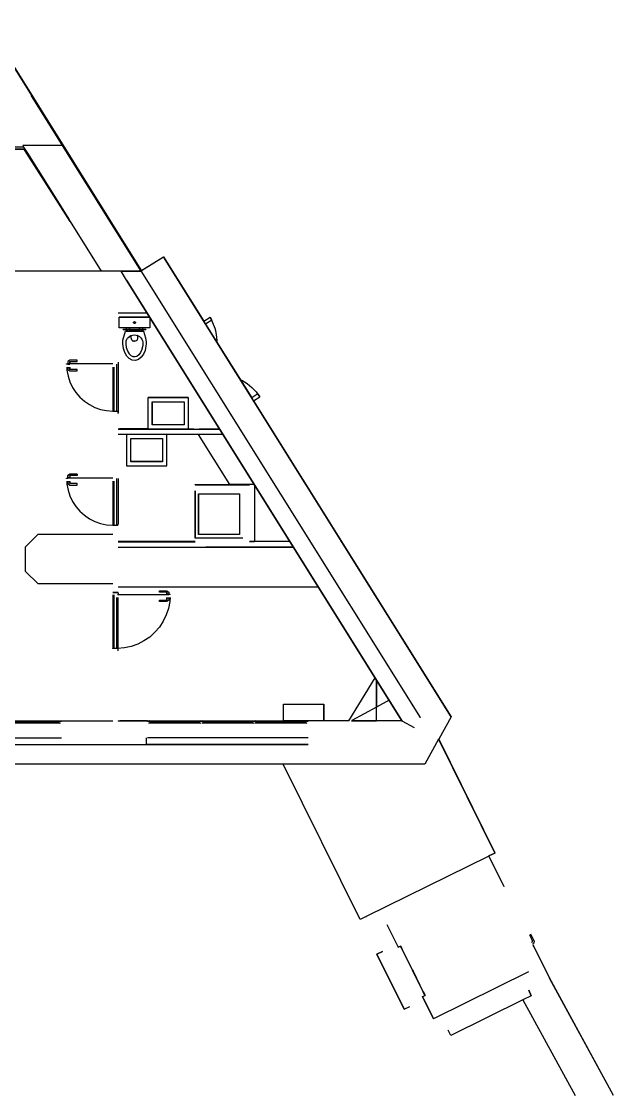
# Model space of a CAD drawing. Header units: metres. Extents: x -0.4 to 24.5, y -3 to 22.
# Drawn here: x 15.63 to 24.47, y -3.03 to 13.02 of the extents above; entities that cross this region are included whole.
import ezdxf

# ---------------------------------------------------------------- set-up
doc = ezdxf.new("R2010")
doc.units = ezdxf.units.M
for name, color, linetype in [('01_DALLE_INT-F', 7, 'CONTINUOUS'), ('02_MURS_MAISON-F', 7, 'CONTINUOUS'), ('04_MENUISERIE-F', 7, 'CONTINUOUS'), ('06_CLOISON-F', 7, 'CONTINUOUS'), ('07_DOUBLAGE-F', 7, 'CONTINUOUS'), ('08_MEUBLES___SANITAIRE-F', 7, 'CONTINUOUS'), ('LAYER0-F', 7, 'CONTINUOUS'), ('Z_01_TOITURE-F', 7, 'CONTINUOUS'), ('Z_02_R_0-F', 7, 'CONTINUOUS'), ('Z_03_R-1-F', 7, 'CONTINUOUS'), ('Z_04_EXT_-F', 7, 'CONTINUOUS'), ('Z_1_R+1-F', 7, 'CONTINUOUS')]:
    doc.layers.add(name, color=color, linetype=linetype)

msp = doc.modelspace()

# ---------------------------------------------------------------- linework, layer by layer
at = {"layer": '01_DALLE_INT-F', "color": 7}
for points in [[(17.509, 8.661), (17.074, 8.661)], [(17.074, 7.926), (17.074, 7.166)], [(16.994, 7.856), (16.994, 7.196)], [(17.074, 6.931), (17.094, 6.931)], [(16.994, 6.151), (16.994, 5.491)], [(17.074, 6.191), (17.074, 5.508)], [(19.112, 6.096), (19.112, 5.251)], [(19.112, 5.251), (19.034, 5.251)], [(19.034, 5.251), (19.112, 5.251)], [(16.994, 4.451), (16.994, 3.651)], [(17.074, 4.481), (17.074, 4.456)], [(17.074, 3.621), (17.074, 4.412)], [(20.933, 2.571), (20.933, 3.182)], [(20.933, 3.182), (20.933, 2.775)], [(21.123, 2.878), (20.933, 2.775), (20.562, 2.574)], [(15.614, 2.571), (16.994, 2.571)], [(17.074, 2.571), (19.546, 2.571)], [(17.513, 2.571), (17.098, 2.571)], [(20.522, 2.571), (20.146, 2.571)], [(21.315, 2.571), (20.56, 2.571)], [(20.56, 2.571), (20.933, 2.571)]]:
    msp.add_lwpolyline(points, dxfattribs=at)
at = {"layer": '02_MURS_MAISON-F', "color": 7}
for points in [[(15.084, 13.038), (15.436, 12.475), (17.414, 9.31), (17.422, 9.297)], [(15.65, 11.165), (15.662, 11.147), (15.684, 11.111), (15.72, 11.053), (15.721, 11.052), (16.199, 10.288), (16.34, 10.063), (16.359, 10.032), (16.824, 9.289)], [(16.56, 10.67), (16.56, 10.671), (16.237, 11.187), (16.237, 11.188)], [(16.237, 11.188), (16.56, 10.671), (16.56, 10.67)], [(16.24, 11.165), (17.414, 9.289)], [(16.56, 10.671), (16.56, 10.671)], [(16.56, 10.671), (16.56, 10.67)], [(16.95, 10.047), (16.949, 10.048), (16.626, 10.564), (16.626, 10.565)], [(16.626, 10.565), (16.95, 10.048), (16.95, 10.047)], [(16.95, 10.048), (16.949, 10.048)], [(16.949, 10.048), (16.95, 10.047)], [(17.414, 9.292), (17.418, 9.294), (17.422, 9.297), (17.753, 9.504)], [(17.414, 9.291), (17.753, 9.503)], [(22.047, 2.631), (17.753, 9.503), (17.753, 9.504)], [(17.753, 9.504), (18.355, 8.54), (18.381, 8.498), (19.07, 7.396), (19.097, 7.353), (22.047, 2.631), (22.047, 2.631), (21.861, 2.294), (21.86, 2.294), (21.654, 1.921)], [(18.355, 8.54), (17.753, 9.504)], [(17.422, 9.297), (17.414, 9.31)], [(17.414, 9.289), (1.438, 9.289)], [(17.119, 9.289), (17.414, 9.289)], [(17.414, 9.286), (17.414, 9.292)], [(17.513, 2.567), (17.513, 2.571)], [(17.513, 2.571), (17.513, 2.567)], [(21.583, 2.614), (21.583, 2.619)], [(13.828, 2.567), (16.228, 2.567)], [(16.228, 2.567), (16.228, 2.567)], [(17.513, 2.567), (19.913, 2.567)], [(17.534, 2.567), (17.513, 2.567)], [(19.913, 2.567), (19.913, 2.567)], [(13.828, 2.317), (16.228, 2.317)], [(17.498, 2.217), (17.498, 2.317)], [(19.913, 2.317), (17.513, 2.317)], [(2.624, 2.217), (19.913, 2.217)], [(19.913, 2.217), (17.498, 2.217)], [(21.654, 1.921), (1.438, 1.921)]]:
    msp.add_lwpolyline(points, dxfattribs=at)
at = {"layer": '04_MENUISERIE-F', "color": 7}
for points in [[(15.891, 11.165), (15.891, 11.165)], [(15.892, 11.165), (15.892, 11.165)], [(15.893, 11.165), (15.893, 11.165)], [(15.903, 11.165), (15.903, 11.165)], [(15.904, 11.165), (15.904, 11.165)], [(15.904, 11.165), (15.904, 11.165)], [(15.904, 11.165), (15.904, 11.165)], [(15.905, 11.165), (15.905, 11.165)], [(15.915, 11.165), (15.915, 11.165)], [(15.916, 11.165), (15.916, 11.165)], [(15.917, 11.165), (15.917, 11.165)], [(15.926, 11.165), (15.926, 11.165)], [(15.927, 11.165), (15.927, 11.165)], [(15.928, 11.165), (15.928, 11.165)], [(18.355, 8.54), (18.448, 8.599)], [(18.474, 8.556), (18.381, 8.498)], [(18.448, 8.599), (18.474, 8.556)], [(18.553, 8.224), (18.554, 8.252), (18.544, 8.343), (18.532, 8.394), (18.523, 8.432), (18.491, 8.518), (18.448, 8.599)], [(16.304, 7.896), (16.304, 7.901)], [(16.304, 7.901), (16.324, 7.901)], [(16.464, 7.958), (16.354, 7.958), (16.324, 7.938)], [(16.324, 7.938), (16.324, 7.898)], [(16.324, 7.938), (16.324, 7.938)], [(16.324, 7.908), (16.354, 7.908)], [(16.324, 7.908), (16.324, 7.908)], [(16.324, 7.898), (16.354, 7.898)], [(16.354, 7.908), (16.354, 7.938)], [(16.354, 7.938), (16.464, 7.938)], [(16.354, 7.938), (16.354, 7.908)], [(16.354, 7.908), (16.354, 7.908)], [(16.354, 7.898), (16.354, 7.908)], [(16.994, 7.901), (16.354, 7.901)], [(16.464, 7.938), (16.464, 7.958)], [(16.464, 7.958), (16.464, 7.958)], [(17.049, 7.896), (17.049, 7.196)], [(16.307, 7.856), (16.309, 7.81), (16.327, 7.721), (16.356, 7.634), (16.396, 7.552), (16.445, 7.476), (16.505, 7.407), (16.573, 7.346), (16.648, 7.294), (16.729, 7.253), (16.814, 7.223), (16.903, 7.204), (16.994, 7.196), (17.064, 7.196)], [(16.324, 7.856), (16.324, 7.818)], [(16.324, 7.848), (16.354, 7.848)], [(16.324, 7.818), (16.354, 7.798), (16.464, 7.798)], [(16.354, 7.818), (16.354, 7.856)], [(16.354, 7.848), (16.354, 7.818)], [(16.464, 7.818), (16.354, 7.818)], [(16.354, 7.818), (16.354, 7.818)], [(16.354, 7.818), (16.354, 7.818)], [(16.464, 7.798), (16.464, 7.818)], [(16.464, 7.818), (16.464, 7.818)], [(17.009, 7.856), (17.009, 7.196)], [(18.899, 7.67), (18.924, 7.658), (19.002, 7.61), (19.073, 7.552), (19.136, 7.485), (19.19, 7.411)], [(19.163, 7.453), (19.07, 7.396)], [(19.097, 7.353), (19.19, 7.411)], [(19.19, 7.411), (19.163, 7.453)], [(16.994, 7.191), (16.994, 7.196)], [(17.064, 7.196), (17.064, 7.191)], [(17.064, 7.191), (17.064, 7.196)], [(16.304, 6.191), (16.304, 6.196)], [(16.304, 6.196), (16.324, 6.196)], [(16.307, 6.151), (16.309, 6.105), (16.327, 6.016), (16.356, 5.929), (16.396, 5.847), (16.445, 5.771), (16.505, 5.702), (16.573, 5.641), (16.648, 5.589), (16.729, 5.548), (16.814, 5.518), (16.903, 5.499), (16.994, 5.491), (17.064, 5.491)], [(16.324, 6.233), (16.354, 6.253), (16.464, 6.253)], [(16.464, 6.253), (16.354, 6.253), (16.324, 6.233)], [(16.324, 6.193), (16.324, 6.233)], [(16.324, 6.233), (16.324, 6.233)], [(16.324, 6.233), (16.324, 6.233)], [(16.324, 6.203), (16.354, 6.203)], [(16.354, 6.203), (16.324, 6.203)], [(16.354, 6.193), (16.324, 6.193)], [(16.324, 6.151), (16.324, 6.113)], [(16.324, 6.143), (16.354, 6.143)], [(16.324, 6.113), (16.354, 6.093), (16.464, 6.093)], [(16.464, 6.233), (16.354, 6.233)], [(16.354, 6.233), (16.354, 6.203)], [(16.354, 6.203), (16.354, 6.193)], [(16.354, 6.196), (16.354, 6.203)], [(16.994, 6.196), (16.354, 6.196)], [(16.354, 6.113), (16.354, 6.151)], [(16.354, 6.143), (16.354, 6.113)], [(16.464, 6.113), (16.354, 6.113)], [(16.354, 6.113), (16.354, 6.113)], [(16.354, 6.113), (16.354, 6.113)], [(16.464, 6.253), (16.464, 6.233)], [(16.464, 6.093), (16.464, 6.113)], [(16.464, 6.113), (16.464, 6.113)], [(17.009, 6.151), (17.009, 5.491)], [(17.049, 6.191), (17.049, 5.491)], [(16.994, 5.487), (16.994, 5.491)], [(17.064, 5.491), (17.064, 5.487)], [(17.064, 5.487), (17.064, 5.491)], [(17.694, 4.493), (17.694, 4.513)], [(17.694, 4.513), (17.804, 4.513), (17.834, 4.493)], [(17.694, 4.513), (17.694, 4.513)], [(17.804, 4.513), (17.834, 4.493)], [(17.834, 4.493), (17.834, 4.453)], [(17.064, 4.486), (16.994, 4.486)], [(16.994, 4.486), (17.064, 4.486)], [(17.851, 4.412), (17.847, 4.352), (17.827, 4.25), (17.794, 4.151), (17.749, 4.058), (17.692, 3.971), (17.623, 3.892), (17.546, 3.822), (17.46, 3.763), (17.367, 3.716), (17.269, 3.682), (17.168, 3.66), (17.064, 3.651), (16.994, 3.651)], [(17.009, 4.451), (17.009, 3.651)], [(17.049, 4.412), (17.049, 3.651)], [(17.064, 4.481), (17.064, 4.486)], [(17.064, 4.456), (17.804, 4.456)], [(17.804, 4.493), (17.694, 4.493)], [(17.834, 4.373), (17.804, 4.353), (17.694, 4.353)], [(17.694, 4.353), (17.694, 4.373)], [(17.694, 4.373), (17.804, 4.373)], [(17.694, 4.373), (17.694, 4.373)], [(17.804, 4.463), (17.804, 4.493)], [(17.804, 4.493), (17.804, 4.463)], [(17.834, 4.463), (17.804, 4.463)], [(17.804, 4.463), (17.804, 4.463)], [(17.804, 4.453), (17.804, 4.463)], [(17.834, 4.453), (17.804, 4.453)], [(17.804, 4.373), (17.804, 4.412)], [(17.834, 4.403), (17.804, 4.403)], [(17.804, 4.403), (17.804, 4.373)], [(17.804, 4.373), (17.804, 4.373)], [(17.834, 4.463), (17.834, 4.463)], [(17.854, 4.456), (17.834, 4.456)], [(17.834, 4.412), (17.834, 4.373)], [(17.854, 4.451), (17.854, 4.456)], [(16.994, 3.651), (16.994, 3.647)], [(16.994, 3.647), (16.994, 3.651)], [(17.064, 3.647), (17.064, 3.651)], [(16.188, 2.567), (16.196, 2.571)], [(16.191, 2.567), (16.199, 2.571)], [(16.202, 2.571), (16.194, 2.567)], [(16.208, 2.567), (16.208, 2.571)], [(16.208, 2.571), (16.208, 2.567)], [(16.228, 2.567), (16.228, 2.571)], [(16.349, 2.567), (16.349, 2.571)], [(16.368, 2.567), (16.368, 2.571)], [(16.388, 2.567), (16.388, 2.571)], [(17.078, 2.567), (17.078, 2.571)], [(17.098, 2.567), (17.098, 2.571)], [(17.534, 2.567), (17.534, 2.571)], [(17.534, 2.571), (17.534, 2.567)], [(17.547, 2.567), (17.539, 2.571)], [(17.551, 2.567), (17.542, 2.571)], [(17.545, 2.571), (17.553, 2.567)], [(18.289, 2.567), (18.297, 2.571)], [(18.291, 2.567), (18.3, 2.571)], [(18.303, 2.571), (18.294, 2.567)], [(18.308, 2.567), (18.308, 2.571)], [(18.308, 2.571), (18.308, 2.567)], [(18.328, 2.571), (18.328, 2.567)], [(18.342, 2.567), (18.334, 2.571)], [(18.345, 2.567), (18.337, 2.571)], [(18.34, 2.571), (18.348, 2.567)], [(19.078, 2.567), (19.087, 2.571)], [(19.081, 2.567), (19.089, 2.571)], [(19.092, 2.571), (19.084, 2.567)], [(19.098, 2.567), (19.098, 2.571)], [(19.098, 2.571), (19.098, 2.567)], [(19.118, 2.567), (19.118, 2.571)], [(19.118, 2.571), (19.118, 2.567)], [(19.132, 2.567), (19.124, 2.571)], [(19.135, 2.567), (19.127, 2.571)], [(19.129, 2.571), (19.138, 2.567)], [(19.873, 2.567), (19.875, 2.568)], [(19.876, 2.567), (19.878, 2.568)], [(19.881, 2.568), (19.879, 2.567)], [(19.893, 2.567), (19.893, 2.568)], [(19.893, 2.568), (19.893, 2.567)], [(19.913, 2.567), (19.913, 2.568)], [(16.208, 2.567), (15.433, 2.567)], [(16.208, 2.567), (16.188, 2.557), (15.453, 2.557), (15.433, 2.567)], [(16.208, 2.537), (15.434, 2.537)], [(16.188, 2.556), (16.188, 2.557)], [(16.188, 2.547), (16.208, 2.537)], [(16.207, 2.537), (16.208, 2.537)], [(18.308, 2.567), (17.534, 2.567)], [(18.308, 2.567), (18.288, 2.557), (17.554, 2.557), (17.534, 2.567)], [(17.534, 2.537), (17.554, 2.547)], [(18.307, 2.537), (17.534, 2.537)], [(17.554, 2.556), (17.554, 2.557)], [(18.288, 2.556), (18.288, 2.557)], [(18.288, 2.547), (18.308, 2.537)], [(18.328, 2.567), (18.348, 2.557), (19.083, 2.557)], [(19.098, 2.567), (18.328, 2.567)], [(18.328, 2.567), (18.328, 2.567)], [(18.328, 2.537), (18.348, 2.547)], [(19.098, 2.537), (18.328, 2.537)], [(18.348, 2.556), (18.348, 2.557)], [(19.078, 2.557), (18.348, 2.557)], [(19.078, 2.557), (19.098, 2.567)], [(19.078, 2.556), (19.078, 2.557)], [(19.079, 2.546), (19.098, 2.537)], [(19.083, 2.557), (19.083, 2.556)], [(19.893, 2.567), (19.118, 2.567)], [(19.893, 2.567), (19.873, 2.557), (19.138, 2.557), (19.118, 2.567)], [(19.118, 2.537), (19.138, 2.547)], [(19.893, 2.537), (19.119, 2.537)], [(19.138, 2.556), (19.138, 2.557)], [(19.873, 2.556), (19.873, 2.557)], [(19.873, 2.547), (19.893, 2.537)], [(19.891, 2.537), (19.893, 2.537)], [(23.269, -0.725), (23.22, -0.627), (23.22, -0.627)], [(23.22, -0.627), (23.22, -0.627)], [(23.22, -0.627), (23.22, -0.627)], [(23.269, -0.725), (23.22, -0.627)], [(23.287, -0.716), (23.238, -0.618)], [(21.293, -0.796), (21.256, -0.814), (21.255, -0.815)], [(21.293, -0.798), (21.256, -0.816)], [(21.293, -0.796), (21.293, -0.798), (21.305, -0.822), (21.318, -0.847), (21.471, -1.157), (21.479, -1.173), (21.632, -1.483), (21.645, -1.508), (21.657, -1.533)], [(21.479, -1.172), (21.471, -1.155), (21.318, -0.846), (21.305, -0.821), (21.293, -0.796)], [(21.293, -0.796), (21.305, -0.821)], [(23.247, -0.736), (23.269, -0.725)], [(23.283, -0.752), (23.261, -0.763)], [(23.268, -0.779), (23.27, -0.778)], [(23.269, -0.725), (23.269, -0.725)], [(23.27, -0.781), (23.27, -0.778)], [(23.27, -0.778), (23.283, -0.805), (23.283, -0.809)], [(23.283, -0.805), (23.27, -0.778)], [(23.287, -0.716), (23.283, -0.752)], [(21.305, -0.822), (21.305, -0.821)], [(21.657, -1.533), (21.657, -1.531), (21.645, -1.506), (21.632, -1.481), (21.475, -1.165), (21.318, -0.846)], [(21.318, -0.846), (21.318, -0.847)], [(21.632, -1.483), (21.632, -1.481), (21.479, -1.172), (21.475, -1.164), (21.471, -1.155)], [(21.471, -1.155), (21.471, -1.157)], [(21.479, -1.172), (21.479, -1.173)], [(21.62, -1.551), (21.621, -1.55), (21.657, -1.533)], [(21.632, -1.481), (21.645, -1.506)], [(21.645, -1.506), (21.645, -1.508)], [(21.657, -1.533), (21.645, -1.508)]]:
    msp.add_lwpolyline(points, dxfattribs=at)
at = {"layer": '06_CLOISON-F', "color": 7}
for points in [[(17.074, 7.166), (17.064, 7.166)], [(17.074, 7.161), (17.074, 7.166)], [(17.523, 6.931), (17.094, 6.931)], [(17.094, 6.931), (17.114, 6.931)], [(17.114, 6.926), (17.114, 6.931)], [(18.123, 6.931), (18.204, 6.931)], [(18.284, 6.931), (18.59, 6.931)], [(18.224, 6.096), (18.224, 6.101)], [(18.224, 6.101), (18.743, 6.101)], [(19.034, 6.096), (19.034, 6.099)], [(17.074, 5.491), (17.064, 5.491)], [(17.074, 5.503), (17.074, 5.508)], [(18.224, 5.297), (18.224, 5.301)], [(18.224, 5.251), (17.074, 5.251)], [(17.074, 5.251), (17.114, 5.251)], [(17.114, 5.246), (17.114, 5.251)], [(19.64, 5.251), (19.112, 5.251)], [(17.074, 4.486), (17.064, 4.486)], [(17.074, 3.621), (17.064, 3.621)], [(17.074, 3.617), (17.074, 3.621)], [(20.522, 2.567), (20.522, 2.571), (20.914, 3.213)]]:
    msp.add_lwpolyline(points, dxfattribs=at)
at = {"layer": '07_DOUBLAGE-F', "color": 7}
for points in [[(18.744, 6.099), (18.743, 6.101), (18.277, 6.846)], [(18.743, 6.101), (18.744, 6.099)], [(19.111, 6.099), (18.744, 6.099)]]:
    msp.add_lwpolyline(points, dxfattribs=at)
at = {"layer": '08_MEUBLES___SANITAIRE-F', "color": 7}
for points in [[(17.09, 8.6), (17.092, 8.601), (17.124, 8.601), (17.202, 8.602), (17.436, 8.602), (17.514, 8.601), (17.547, 8.601), (17.547, 8.6)], [(17.09, 8.441), (17.09, 8.6)], [(17.547, 8.601), (17.51, 8.6), (17.128, 8.6), (17.092, 8.601)], [(17.245, 8.6), (17.245, 8.602), (17.245, 8.602)], [(17.245, 8.602), (17.393, 8.602)], [(17.245, 8.6), (17.245, 8.6)], [(17.269, 8.602), (17.269, 8.603)], [(17.269, 8.603), (17.369, 8.603)], [(17.269, 8.603), (17.269, 8.603)], [(17.269, 8.603), (17.273, 8.603), (17.279, 8.602), (17.365, 8.602), (17.368, 8.603)], [(17.319, 8.534), (17.323, 8.533), (17.326, 8.532), (17.329, 8.53), (17.331, 8.527), (17.332, 8.524), (17.332, 8.521), (17.332, 8.517), (17.331, 8.514), (17.329, 8.511), (17.326, 8.509), (17.323, 8.508), (17.319, 8.507), (17.316, 8.508), (17.313, 8.509), (17.31, 8.511), (17.308, 8.514), (17.306, 8.517), (17.306, 8.521), (17.306, 8.524), (17.308, 8.527), (17.31, 8.53), (17.313, 8.532), (17.316, 8.533), (17.319, 8.534)], [(17.319, 8.507), (17.319, 8.507)], [(17.326, 8.509), (17.329, 8.511)], [(17.368, 8.603), (17.365, 8.603)], [(17.369, 8.603), (17.369, 8.602)], [(17.393, 8.602), (17.393, 8.602), (17.393, 8.6)], [(17.393, 8.602), (17.393, 8.6)], [(17.393, 8.6), (17.393, 8.6)], [(17.396, 8.6), (17.434, 8.6)], [(17.547, 8.6), (17.547, 8.601)], [(17.548, 8.6), (17.548, 8.441)], [(17.548, 8.441), (17.51, 8.44), (17.128, 8.44), (17.09, 8.441)], [(17.455, 8.392), (17.482, 8.291), (17.485, 8.285), (17.494, 8.231), (17.492, 8.2), (17.491, 8.17), (17.477, 8.105), (17.452, 8.047), (17.418, 8.001), (17.377, 7.97), (17.332, 7.955), (17.286, 7.959), (17.242, 7.982), (17.204, 8.02), (17.173, 8.071), (17.153, 8.133), (17.144, 8.2), (17.146, 8.255), (17.184, 8.392)], [(17.149, 8.418), (17.152, 8.418), (17.193, 8.419), (17.196, 8.419), (17.196, 8.419), (17.202, 8.44)], [(17.489, 8.418), (17.487, 8.418), (17.473, 8.418), (17.448, 8.418), (17.415, 8.418), (17.376, 8.417), (17.245, 8.417), (17.208, 8.418), (17.178, 8.418), (17.158, 8.418), (17.149, 8.418)], [(17.149, 8.41), (17.149, 8.418)], [(17.152, 8.418), (17.149, 8.418)], [(17.489, 8.41), (17.488, 8.41), (17.487, 8.41), (17.473, 8.41), (17.443, 8.41), (17.436, 8.41), (17.201, 8.41), (17.194, 8.41), (17.178, 8.41), (17.158, 8.41), (17.149, 8.41)], [(17.184, 8.392), (17.262, 8.392)], [(17.193, 8.41), (17.188, 8.392)], [(17.188, 8.392), (17.188, 8.392)], [(17.188, 8.392), (17.188, 8.392)], [(17.194, 8.402), (17.194, 8.41)], [(17.21, 8.402), (17.201, 8.402), (17.194, 8.402), (17.194, 8.402)], [(17.202, 8.44), (17.196, 8.419)], [(17.196, 8.419), (17.236, 8.419), (17.382, 8.419), (17.403, 8.419), (17.443, 8.419)], [(17.207, 8.402), (17.203, 8.402)], [(17.203, 8.402), (17.207, 8.402)], [(17.208, 8.41), (17.208, 8.41)], [(17.21, 8.41), (17.21, 8.402)], [(17.21, 8.402), (17.21, 8.402)], [(17.256, 8.427), (17.236, 8.427)], [(17.236, 8.427), (17.236, 8.419)], [(17.236, 8.419), (17.236, 8.427)], [(17.24, 8.41), (17.24, 8.393)], [(17.262, 8.403), (17.24, 8.403)], [(17.24, 8.401), (17.24, 8.403)], [(17.24, 8.393), (17.252, 8.393)], [(17.252, 8.41), (17.252, 8.392)], [(17.252, 8.402), (17.252, 8.403)], [(17.252, 8.403), (17.252, 8.403)], [(17.252, 8.403), (17.252, 8.403)], [(17.262, 8.395), (17.252, 8.395)], [(17.256, 8.419), (17.256, 8.427)], [(17.262, 8.41), (17.262, 8.392)], [(17.272, 8.402), (17.262, 8.402)], [(17.262, 8.402), (17.262, 8.402)], [(17.262, 8.402), (17.262, 8.402)], [(17.272, 8.395), (17.262, 8.395)], [(17.262, 8.395), (17.262, 8.395)], [(17.262, 8.392), (17.455, 8.392)], [(17.376, 8.392), (17.262, 8.392)], [(17.272, 8.41), (17.272, 8.395)], [(17.366, 8.41), (17.366, 8.395)], [(17.366, 8.402), (17.376, 8.402)], [(17.366, 8.398), (17.366, 8.402)], [(17.366, 8.395), (17.376, 8.395)], [(17.376, 8.41), (17.376, 8.392)], [(17.376, 8.403), (17.399, 8.403)], [(17.376, 8.402), (17.376, 8.402)], [(17.376, 8.398), (17.376, 8.402)], [(17.386, 8.395), (17.376, 8.395)], [(17.382, 8.419), (17.382, 8.427)], [(17.382, 8.427), (17.403, 8.427)], [(17.386, 8.41), (17.386, 8.392)], [(17.386, 8.403), (17.386, 8.403)], [(17.386, 8.402), (17.386, 8.403)], [(17.386, 8.393), (17.399, 8.393)], [(17.386, 8.393), (17.386, 8.393)], [(17.399, 8.393), (17.399, 8.41)], [(17.399, 8.41), (17.399, 8.403)], [(17.403, 8.427), (17.403, 8.419)], [(17.427, 8.402), (17.427, 8.41)], [(17.427, 8.41), (17.427, 8.41)], [(17.444, 8.402), (17.443, 8.402), (17.436, 8.402), (17.427, 8.402)], [(17.427, 8.402), (17.427, 8.402)], [(17.428, 8.402), (17.429, 8.402)], [(17.434, 8.402), (17.433, 8.402)], [(17.436, 8.44), (17.443, 8.419)], [(17.436, 8.44), (17.436, 8.44)], [(17.436, 8.44), (17.443, 8.419), (17.443, 8.419)], [(17.443, 8.419), (17.446, 8.419), (17.478, 8.418), (17.48, 8.418), (17.489, 8.418)], [(17.444, 8.41), (17.444, 8.402)], [(17.445, 8.41), (17.445, 8.41)], [(17.445, 8.41), (17.45, 8.392)], [(17.45, 8.392), (17.45, 8.392)], [(17.45, 8.392), (17.45, 8.392)], [(17.489, 8.418), (17.489, 8.41)], [(17.366, 8.328), (17.371, 8.326), (17.376, 8.322), (17.394, 8.312), (17.399, 8.308), (17.399, 8.308), (17.404, 8.303), (17.404, 8.303), (17.414, 8.294), (17.428, 8.274), (17.43, 8.272), (17.43, 8.271), (17.44, 8.247), (17.443, 8.229), (17.444, 8.228), (17.443, 8.204), (17.442, 8.202), (17.442, 8.178), (17.442, 8.176), (17.43, 8.122), (17.429, 8.12), (17.409, 8.074), (17.409, 8.072), (17.383, 8.037), (17.382, 8.037), (17.355, 8.015), (17.354, 8.015), (17.327, 8.006), (17.327, 8.006), (17.3, 8.008), (17.299, 8.008), (17.271, 8.022), (17.271, 8.023), (17.243, 8.05), (17.243, 8.051), (17.219, 8.092), (17.219, 8.093), (17.202, 8.144), (17.202, 8.145), (17.194, 8.202), (17.194, 8.204), (17.196, 8.247), (17.197, 8.249), (17.207, 8.272), (17.212, 8.279), (17.217, 8.287), (17.222, 8.294), (17.239, 8.309), (17.24, 8.31), (17.242, 8.312), (17.245, 8.314), (17.266, 8.326), (17.272, 8.328), (17.291, 8.334), (17.318, 8.337), (17.345, 8.334), (17.366, 8.328)], [(17.279, 8.262), (17.278, 8.263), (17.278, 8.263), (17.274, 8.275), (17.273, 8.282), (17.272, 8.287), (17.272, 8.328)], [(17.274, 8.275), (17.274, 8.275)], [(17.28, 8.262), (17.279, 8.262)], [(17.366, 8.328), (17.366, 8.287), (17.365, 8.283), (17.365, 8.281), (17.364, 8.275), (17.36, 8.263), (17.36, 8.263), (17.358, 8.261), (17.352, 8.254), (17.346, 8.249), (17.343, 8.246), (17.331, 8.241), (17.319, 8.24), (17.307, 8.241), (17.296, 8.246), (17.292, 8.249), (17.286, 8.254), (17.28, 8.262)], [(17.286, 8.254), (17.286, 8.254)], [(17.292, 8.249), (17.296, 8.246)], [(17.296, 8.246), (17.307, 8.242), (17.319, 8.24)], [(17.319, 8.24), (17.307, 8.242)], [(17.343, 8.246), (17.331, 8.242), (17.319, 8.24)], [(17.371, 8.326), (17.366, 8.328)], [(17.404, 8.303), (17.404, 8.302)], [(17.235, 8.15), (17.235, 8.151), (17.235, 8.153)], [(17.235, 8.153), (17.235, 8.151)], [(17.523, 7.399), (17.523, 7.401)], [(17.523, 7.401), (18.123, 7.401)], [(17.523, 7.401), (17.523, 7.399)], [(18.123, 7.399), (17.523, 7.399)], [(17.523, 6.929), (17.523, 7.399)], [(18.123, 7.401), (18.123, 6.929)], [(17.585, 6.991), (17.585, 7.337)], [(17.585, 7.337), (18.06, 7.337)], [(17.585, 7.337), (17.585, 6.991)], [(18.06, 7.337), (18.06, 6.991)], [(18.123, 6.929), (17.523, 6.929)], [(17.585, 6.991), (17.585, 6.991)], [(18.06, 6.991), (17.585, 6.991)], [(17.585, 6.991), (17.585, 6.991)], [(18.06, 6.991), (18.06, 6.991)], [(17.2, 6.846), (17.2, 6.379)], [(17.263, 6.441), (17.263, 6.787)], [(17.263, 6.787), (17.738, 6.787)], [(17.738, 6.787), (17.738, 6.441)], [(17.8, 6.379), (17.8, 6.846)], [(17.738, 6.442), (17.263, 6.442)], [(17.263, 6.442), (17.263, 6.441)], [(17.738, 6.441), (17.263, 6.441)], [(17.2, 6.379), (17.8, 6.379)], [(18.224, 5.301), (18.224, 6.006)], [(18.224, 6.006), (18.224, 5.301)], [(18.274, 5.351), (18.274, 5.961)], [(18.274, 5.961), (18.889, 5.961)], [(18.274, 5.961), (18.274, 5.351)], [(18.889, 5.961), (18.889, 5.351)], [(15.694, 5.171), (15.879, 5.356), (16.994, 5.356)], [(15.694, 5.171), (15.879, 5.356)], [(18.939, 5.301), (18.224, 5.301)], [(18.889, 5.351), (18.274, 5.351)], [(18.889, 5.351), (18.274, 5.351)], [(18.274, 5.351), (18.274, 5.351)], [(15.879, 4.616), (15.694, 4.801), (15.694, 5.171)], [(16.994, 4.616), (15.879, 4.616)], [(19.546, 2.568), (19.546, 2.821)], [(19.546, 2.821), (20.146, 2.821)], [(19.546, 2.818), (20.146, 2.818)], [(20.146, 2.821), (20.146, 2.818)], [(20.146, 2.818), (20.146, 2.568)], [(20.146, 2.571), (20.146, 2.818)], [(20.146, 2.568), (19.546, 2.568)]]:
    msp.add_lwpolyline(points, dxfattribs=at)
at = {"layer": 'LAYER0-F', "color": 7}
for points in [[(16.24, 11.165), (15.65, 11.165)], [(15.916, 11.165), (15.916, 11.165)], [(15.928, 11.165), (15.928, 11.165)], [(21.501, 2.465), (21.318, 2.567), (17.202, 9.154), (17.119, 9.286)], [(17.202, 9.154), (21.318, 2.567)], [(17.414, 9.291), (21.583, 2.619)], [(17.297, 8.033), (17.297, 8.033)], [(17.074, 6.926), (18.593, 6.926)], [(18.643, 6.846), (17.074, 6.846)], [(18.224, 6.096), (19.034, 6.096)], [(17.074, 5.246), (18.224, 5.246)], [(17.074, 5.166), (19.693, 5.166)], [(18.224, 5.246), (17.114, 5.246)], [(19.693, 5.166), (18.384, 5.166)], [(20.068, 4.567), (17.074, 4.567)], [(16.208, 2.567), (16.188, 2.556)], [(16.188, 2.546), (16.208, 2.537)], [(17.554, 2.556), (17.534, 2.567)], [(17.554, 2.546), (17.534, 2.537)], [(18.308, 2.567), (18.288, 2.556)], [(18.288, 2.546), (18.308, 2.537)], [(18.348, 2.556), (18.328, 2.567)], [(18.348, 2.546), (18.328, 2.537)], [(19.098, 2.567), (19.078, 2.556)], [(19.078, 2.546), (19.098, 2.537)], [(19.138, 2.556), (19.118, 2.567)], [(19.138, 2.546), (19.118, 2.537)], [(19.893, 2.567), (19.873, 2.556)], [(19.873, 2.546), (19.893, 2.537)], [(21.86, 2.294), (22.698, 0.594)], [(21.861, 2.294), (22.698, 0.595), (22.698, 0.594)], [(20.691, -0.4), (19.541, 1.921)], [(22.698, 0.594), (22.611, 0.552), (22.608, 0.55), (20.78, -0.355), (20.691, -0.4)], [(22.611, 0.552), (22.698, 0.594)]]:
    msp.add_lwpolyline(points, dxfattribs=at)
at = {"layer": 'Z_01_TOITURE-F', "color": 7}
for points in [[(1.438, 11.147), (15.662, 11.147)], [(1.438, 11.111), (15.684, 11.111)], [(15.671, 11.111), (9.465, 11.111)], [(15.82, 11.165), (15.82, 11.165)]]:
    msp.add_lwpolyline(points, dxfattribs=at)
at = {"layer": 'Z_02_R_0-F', "color": 7}
for points in [[(17.052, 9.872), (17.051, 9.875), (15.781, 11.907), (15.781, 11.91)], [(15.781, 11.91), (17.052, 9.875), (17.052, 9.872)], [(15.711, 11.048), (15.72, 11.053)], [(15.712, 11.046), (15.721, 11.052)], [(16.199, 10.288), (16.197, 10.287)], [(17.052, 9.875), (17.051, 9.875)], [(17.051, 9.875), (17.052, 9.872)]]:
    msp.add_lwpolyline(points, dxfattribs=at)
at = {"layer": 'Z_03_R-1-F', "color": 7}
for points in [[(17.414, 9.31), (9.465, 22.029)], [(16.924, 9.289), (16.924, 9.289)]]:
    msp.add_lwpolyline(points, dxfattribs=at)
at = {"layer": 'Z_04_EXT_-F', "color": 7}
for points in [[(22.608, 0.544), (22.608, 0.55)], [(22.839, 0.087), (22.839, 0.091), (22.611, 0.552)], [(20.78, -0.362), (20.78, -0.355)], [(21.088, -0.474), (21.256, -0.814)], [(20.939, -0.916), (21.02, -0.875)], [(21.02, -0.875), (20.939, -0.915)], [(20.939, -0.915), (20.939, -0.916), (21.348, -1.74)], [(21.348, -1.74), (20.939, -0.916)], [(24.472, -3.029), (23.514, -1.271), (23.287, -0.814), (23.285, -0.812)], [(23.287, -0.814), (23.514, -1.271)], [(23.202, -1.18), (21.785, -1.882)], [(23.514, -1.271), (23.514, -1.274)], [(23.514, -1.274), (23.514, -1.271)], [(23.514, -1.271), (23.514, -1.271)], [(24.469, -3.029), (23.52, -1.286)], [(21.785, -1.885), (21.785, -1.882), (21.621, -1.55)], [(21.621, -1.55), (21.785, -1.882)], [(23.244, -1.537), (23.12, -1.598), (22.044, -2.132)], [(23.12, -1.598), (23.9, -3.029)], [(23.244, -1.537), (23.205, -1.457)], [(23.205, -1.457), (23.244, -1.537), (23.244, -1.537)], [(23.244, -1.537), (23.205, -1.457)], [(21.348, -1.74), (21.428, -1.7)], [(22.044, -2.132), (22.004, -2.052)]]:
    msp.add_lwpolyline(points, dxfattribs=at)
at = {"layer": 'Z_1_R+1-F', "color": 7}
for points in [[(16.359, 10.032), (15.671, 11.111)], [(16.34, 10.063), (16.197, 10.287), (15.712, 11.046), (15.711, 11.048), (15.671, 11.111)], [(15.712, 11.046), (16.197, 10.287)]]:
    msp.add_lwpolyline(points, dxfattribs=at)

doc.saveas('drawing.dxf')
